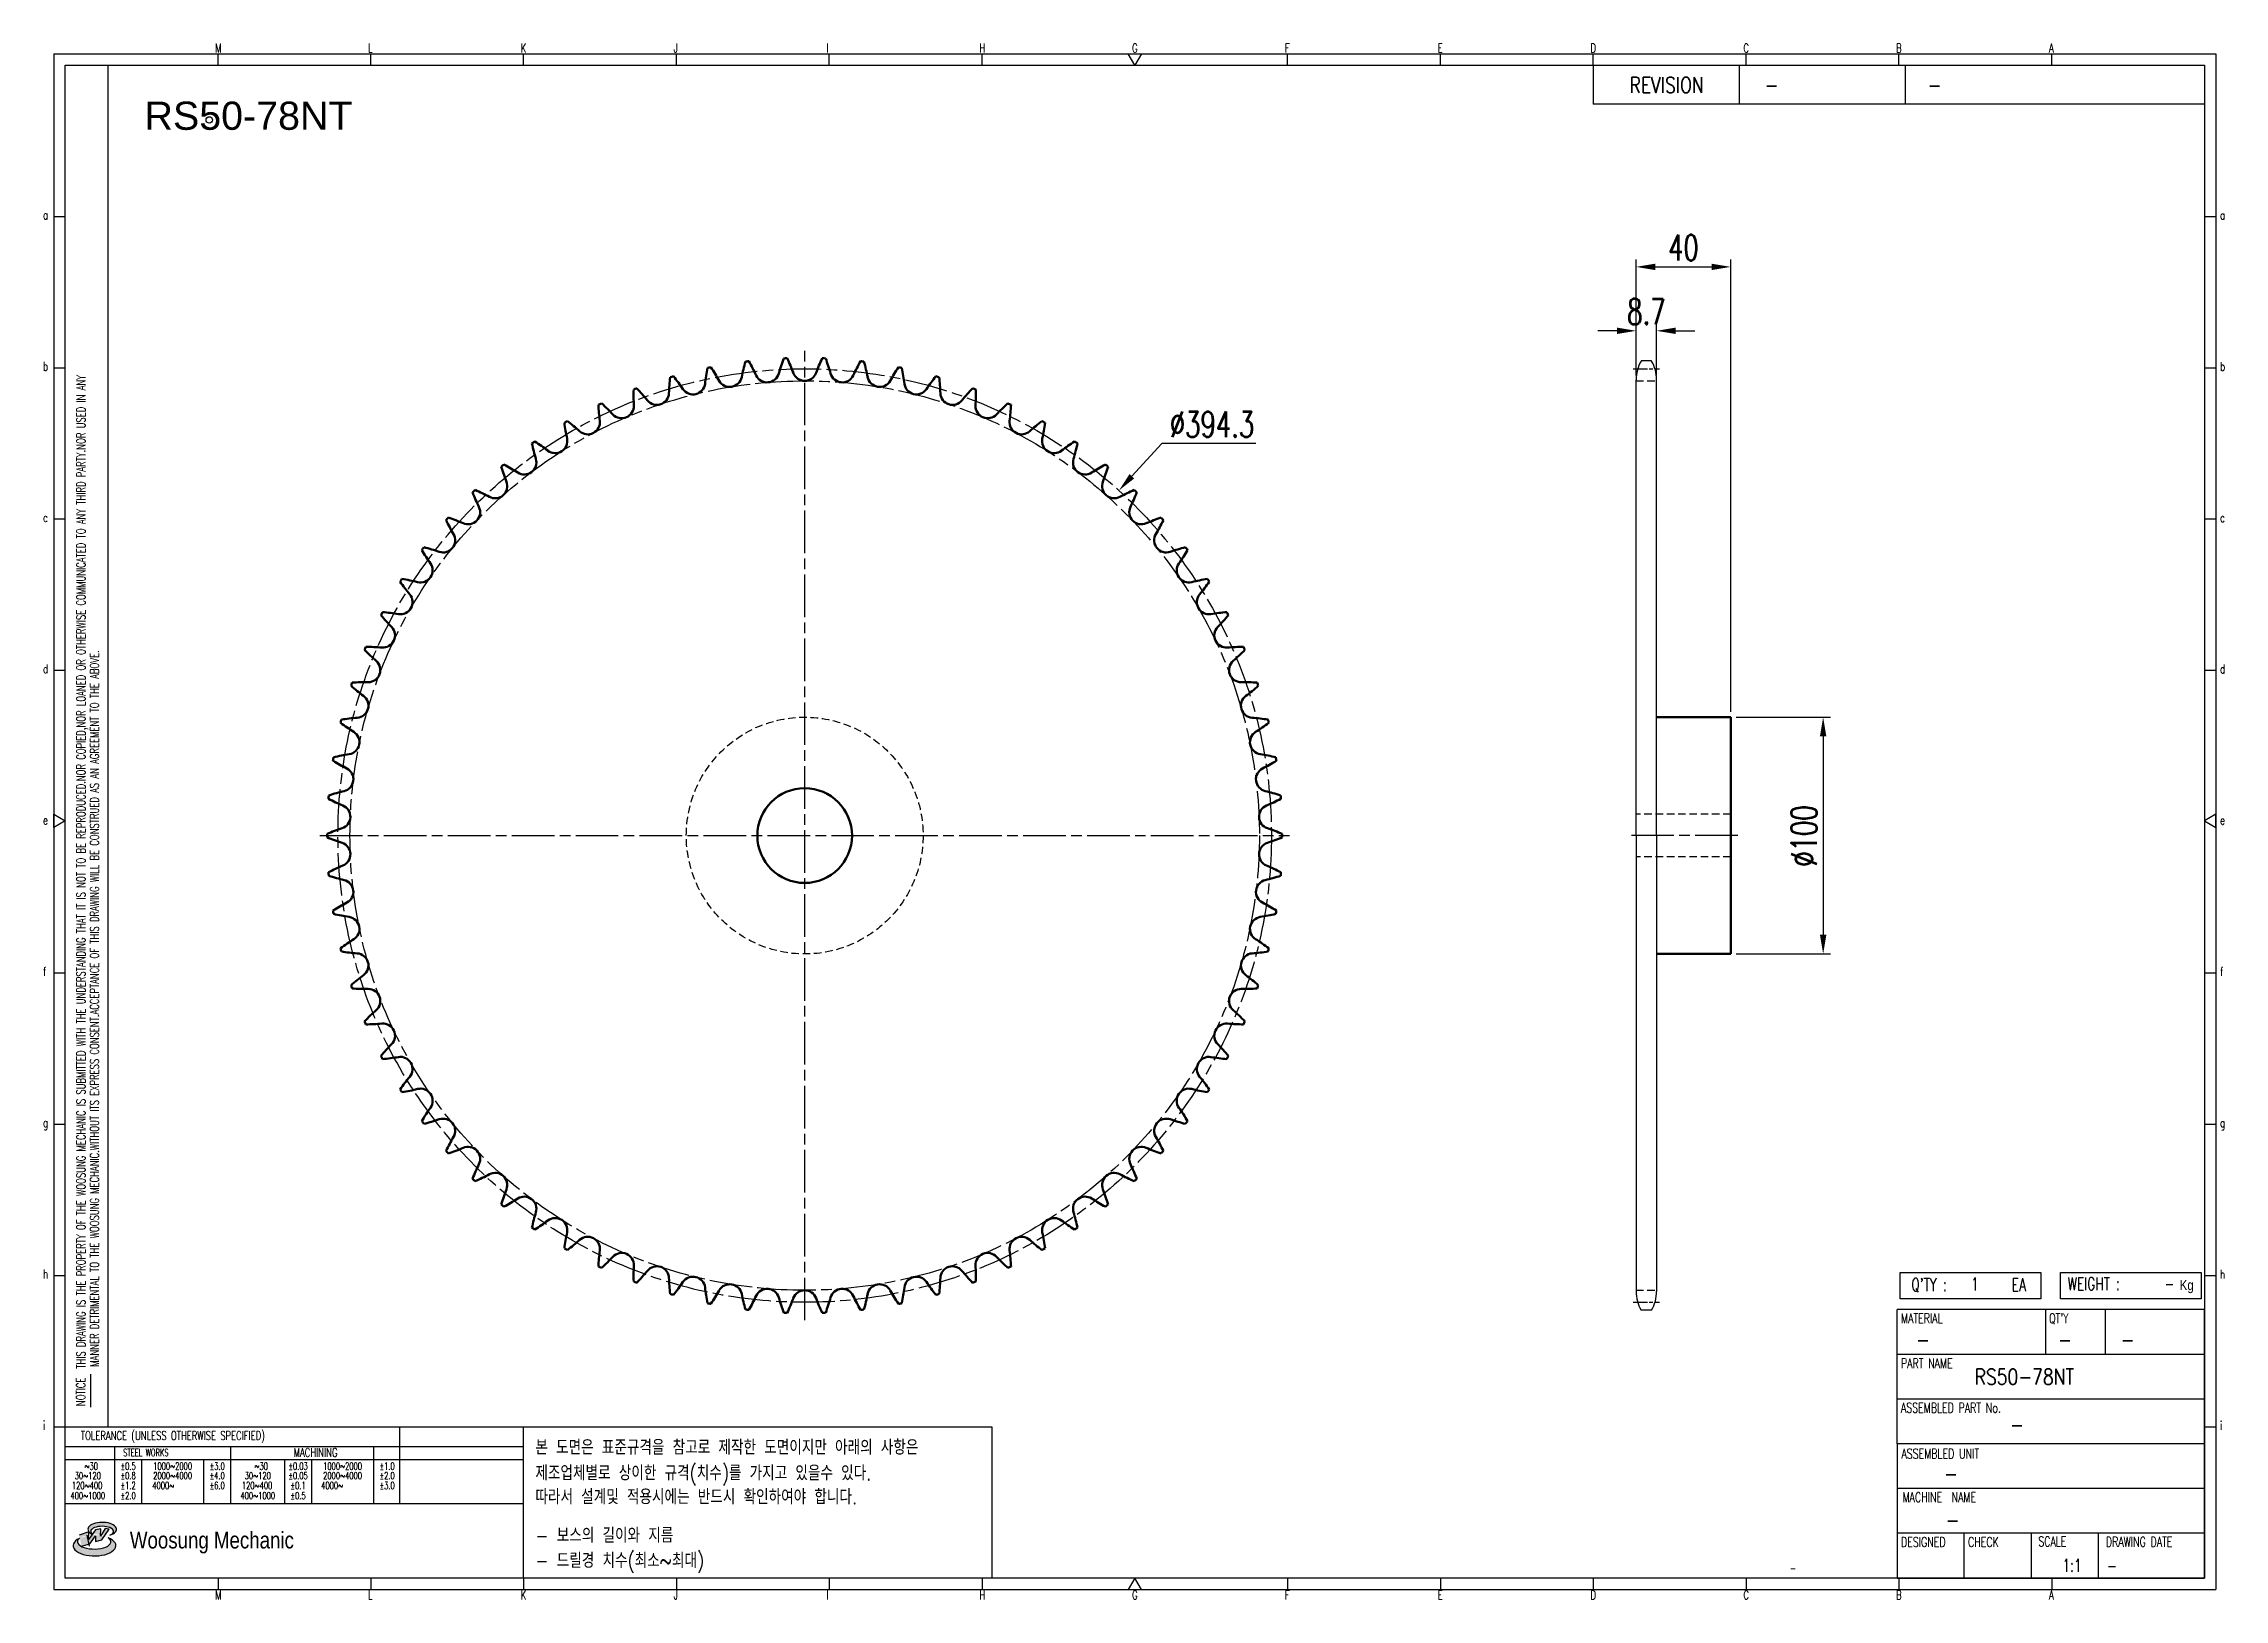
# Model space of a CAD drawing. Header units: millimetres. Extents: x 8305 to 9226, y 4748 to 5405.
import ezdxf
from ezdxf.enums import TextEntityAlignment as Align

# ---------------------------------------------------------------- set-up
doc = ezdxf.new("R2010")
doc.units = ezdxf.units.MM
for name, pattern in [('AM_ISO08W050', [18, 12, -1.5, 3, -1.5]), ('AM_ISO08W050x2', [9, 6, -0.75, 1.5, -0.75]), ('HIDDEN', [9.525, 6.35, -3.175])]:
    doc.linetypes.add(name, pattern=pattern)
for name, color, linetype, lineweight in [('20', 7, 'Continuous', 50), ('22', 30, 'AM_ISO08W050', 25), ('23', 40, 'AM_ISO08W050', 25), ('VIS', 7, 'Continuous', 50)]:
    doc.layers.add(name, color=color, linetype=linetype, lineweight=lineweight)
for name, color, linetype in [('HL', 2, 'HIDDEN'), ('S-DIM', 7, 'Continuous'), ('TITLE', 7, 'Continuous'), ('도면레이아웃', 7, 'Continuous')]:
    doc.layers.add(name, color=color, linetype=linetype)
doc.styles.add('HAN', font='ROMANS.shx', dxfattribs={"width": 0.7, "bigfont": 'whgtxt.shx'})
doc.styles.add('HKD_ST2', font='romans.shx', dxfattribs={"width": 0.7, "height": 4, "bigfont": '@extfont2.shx'})
doc.styles.add('HSG', font='SIMPLEX.shx', dxfattribs={"width": 0.7, "bigfont": 'HSG.shx'})
doc.styles.add('ROMANS', font='romans.shx', dxfattribs={"width": 0.7, "bigfont": 'whgtxt.shx'})
doc.styles.add('SLDTEXTSTYLE4', font='arial.ttf', dxfattribs={"width": 0.8})
doc.styles.get("Standard").update_dxf_attribs({"font": 'arial.ttf'})
doc.dimstyles.new('APP23', dxfattribs={"dimscale": 4.5, "dimtxt": 2.4, "dimasz": 1.8, "dimexe": 0.7, "dimexo": 0.5, "dimgap": 0.6, "dimtad": 1, "dimtoh": 1, "dimdec": 1, "dimrnd": 0.01, "dimzin": 9, "dimdsep": 46, "dimtxsty": 'HSG', "dimcen": 0, "dimclrd": 1, "dimclre": 1, "dimclrt": 256, "dimazin": 2, "dimtp": 1, "dimtm": 1, "dimtfac": 0.5, "dimtdec": 1, "dimtix": 1, "dimtofl": 0, "dimtmove": 0, "dimatfit": 3, "dimfxl": 0, "dimtvp": 1, "dimtolj": 2, "dimlwd": -1, "dimlwe": -1, "dimarcsym": 0})

# ---------------------------------------------------------------- blocks, each defined once
blk = doc.blocks.new('SUYWSHJH')
at = {"layer": '도면레이아웃'}
h = blk.add_hatch(color=10, dxfattribs=at)
h.paths.add_polyline_path([(1.544, 35.177), (1.554, 34.966), (1.779, 35.034), (2.054, 35.422), (1.908, 35.446), (1.728, 35.167), (1.741, 35.439), (1.547, 35.405), (1.292, 35.041), (1.295, 35.33), (0.943, 35.208), (1.03, 34.8), (1.336, 34.885)])
edge = h.paths.add_edge_path()
edge.add_ellipse((1.795, 35.421), major_axis=(-0.53, 0), ratio=0.487785, start_angle=122.36065, end_angle=403.39574)
edge.add_line((1.411, 35.244), (1.419, 35.261))
edge.add_ellipse((1.798, 35.344), major_axis=(-0.423, 0), ratio=0.444396, start_angle=131.58977, end_angle=386.19408, ccw=False)
edge = h.paths.add_edge_path()
edge.add_ellipse((1.512, 34.815), major_axis=(-0.793, 0), ratio=0.480113, start_angle=314.67633, end_angle=590.85213)
edge.add_ellipse((1.501, 34.958), major_axis=(-0.62, 0), ratio=0.43311, start_angle=331.7024, end_angle=574.42495, ccw=False)
for p, q in [((0, 90.118), (80.15, 90.118)), ((0, 90.118), (0, 33.191)), ((6.089, 89.693), (6.089, 90.118)), ((11.753, 89.693), (11.753, 90.118)), ((17.418, 89.693), (17.418, 90.118)), ((23.082, 89.693), (23.082, 90.118)), ((28.746, 89.693), (28.746, 90.118)), ((34.411, 89.693), (34.411, 90.118)), ((45.739, 89.693), (45.739, 90.118)), ((51.404, 89.693), (51.404, 90.118)), ((57.068, 89.693), (57.068, 90.118)), ((62.732, 89.693), (62.732, 90.118)), ((68.397, 89.693), (68.397, 90.118)), ((74.061, 89.693), (74.061, 90.118)), ((80.15, 90.118), (80.15, 33.191)), ((0, 84.085), (0.425, 84.085)), ((79.725, 84.085), (80.15, 84.085)), ((0, 78.478), (0.425, 78.478)), ((79.725, 78.478), (80.15, 78.478)), ((0, 72.87), (0.425, 72.87)), ((79.725, 72.87), (80.15, 72.87)), ((0, 67.262), (0.425, 67.262)), ((79.725, 67.262), (80.15, 67.262)), ((0, 56.047), (0.425, 56.047)), ((79.725, 56.047), (80.15, 56.047)), ((0, 50.439), (0.425, 50.439)), ((79.725, 50.439), (80.15, 50.439)), ((0, 44.832), (0.425, 44.832)), ((79.725, 44.832), (80.15, 44.832)), ((1.377, 39.947), (1.377, 41.174)), ((0, 39.224), (0.425, 39.224)), ((79.725, 39.224), (80.15, 39.224)), ((0, 33.191), (80.15, 33.191)), ((6.089, 33.616), (6.089, 33.191)), ((11.753, 33.616), (11.753, 33.191)), ((17.418, 33.616), (17.418, 33.191)), ((23.082, 33.616), (23.082, 33.191)), ((28.746, 33.616), (28.746, 33.191)), ((34.411, 33.616), (34.411, 33.191)), ((45.739, 33.616), (45.739, 33.191)), ((51.404, 33.616), (51.404, 33.191)), ((57.068, 33.616), (57.068, 33.191)), ((62.732, 33.616), (62.732, 33.191)), ((68.397, 33.616), (68.397, 33.191)), ((74.061, 33.616), (74.061, 33.191))]:
    blk.add_line(p, q)
at = {"color": 2}
for p, q in [((2.017, 39.224), (2.017, 89.693)), ((0.425, 39.224), (17.418, 39.224)), ((12.816, 39.224), (12.816, 36.382)), ((17.418, 33.616), (17.418, 39.224)), ((0.425, 38.487), (17.418, 38.487)), ((0.425, 38.012), (17.418, 38.012)), ((2.257, 38.487), (2.257, 36.382)), ((3.257, 38.012), (3.257, 36.382)), ((5.557, 38.012), (5.557, 36.382)), ((6.557, 38.5), (6.557, 36.382)), ((8.557, 38.012), (8.557, 36.382)), ((9.557, 38.026), (9.557, 36.382)), ((11.857, 38.487), (11.857, 36.382)), ((0.425, 36.382), (17.418, 36.382))]:
    blk.add_line(p, q, dxfattribs=at)
at = {"color": 6, "ltscale": 0.5}
for p, q in [((57.068, 89.693), (57.068, 88.246)), ((62.47, 89.693), (62.47, 88.246)), ((68.635, 89.693), (68.635, 88.246)), ((79.725, 88.246), (57.068, 88.246)), ((68.336, 38.59), (68.336, 43.563)), ((79.725, 43.563), (68.336, 43.563)), ((73.827, 43.563), (73.827, 41.905)), ((76.037, 43.563), (76.037, 41.905)), ((79.725, 38.59), (79.725, 43.563)), ((79.725, 41.905), (68.336, 41.905)), ((79.725, 40.248), (68.336, 40.248)), ((68.336, 38.59), (68.336, 33.616)), ((79.725, 38.59), (68.336, 38.59)), ((79.725, 33.616), (79.725, 38.59)), ((79.725, 36.932), (68.336, 36.932)), ((79.725, 35.274), (68.336, 35.274)), ((70.822, 33.616), (70.822, 35.274)), ((73.309, 33.616), (73.309, 35.274)), ((75.796, 33.616), (75.796, 35.274)), ((68.336, 33.616), (79.725, 33.616))]:
    blk.add_line(p, q, dxfattribs=at)
for points in [[(40.075, 89.693), (39.83, 90.118), (40.32, 90.118)], [(0.425, 89.693), (79.725, 89.693), (79.725, 33.616), (0.425, 33.616)], [(0.425, 61.679), (0, 61.433), (0, 61.924)], [(79.725, 61.679), (80.15, 61.433), (80.15, 61.924)], [(40.075, 33.616), (39.83, 33.191), (40.32, 33.191)]]:
    blk.add_lwpolyline(points, close=True)
at = {"layer": 'TITLE', "color": 20}
for p, q in [((68.449, 43.961), (68.449, 44.936)), ((68.449, 44.936), (73.654, 44.936)), ((73.654, 44.936), (73.654, 43.961)), ((74.39, 43.961), (74.39, 44.936)), ((74.39, 44.936), (79.595, 44.936)), ((79.595, 44.936), (79.595, 43.961)), ((73.654, 43.961), (68.449, 43.961)), ((79.595, 43.961), (74.39, 43.961))]:
    blk.add_line(p, q, dxfattribs=at)
at = {"layer": '도면레이아웃'}
for p, q in [((1.295, 35.33), (0.943, 35.208)), ((1.03, 34.8), (1.336, 34.885)), ((1.224, 35.208), (1.311, 34.8)), ((1.224, 35.208), (1.224, 35.208)), ((1.547, 35.405), (1.292, 35.041)), ((1.292, 35.041), (1.295, 35.33)), ((1.336, 34.885), (1.544, 35.177)), ((1.419, 35.261), (1.411, 35.244)), ((1.544, 35.177), (1.554, 34.966)), ((1.741, 35.439), (1.547, 35.405)), ((1.554, 34.966), (1.779, 35.034)), ((1.908, 35.446), (1.728, 35.167)), ((1.728, 35.167), (1.741, 35.439)), ((1.779, 35.034), (2.054, 35.422)), ((2.054, 35.422), (1.908, 35.446))]:
    blk.add_line(p, q, dxfattribs=at)
for centre, major_axis, ratio, start_param, end_param in [((1.795, 35.421), (-0.53, 0), 0.487785, 2.135596, 7.040584), ((1.512, 34.815), (-0.793, 0), 0.480113, 5.492138, 10.312315), ((1.501, 34.958), (-0.62, 0), 0.43311, 5.789299, 10.025607), ((1.798, 35.344), (-0.423, 0), 0.444396, 2.296675, 6.740358)]:
    blk.add_ellipse(centre, major_axis=major_axis, ratio=ratio, start_param=start_param, end_param=end_param, dxfattribs=at)
at = {"color": 4, "style": 'HKD_ST2', "width": 0.7}
for s, p in [('M', (5.988, 90.164)), ('L', (11.652, 90.164)), ('K', (17.316, 90.164)), ('J', (22.981, 90.164)), ('I', (28.645, 90.164)), ('H', (34.309, 90.164)), ('G', (39.974, 90.164)), ('F', (45.638, 90.164)), ('E', (51.302, 90.164)), ('D', (56.967, 90.164)), ('C', (62.631, 90.164)), ('B', (68.295, 90.164)), ('A', (73.96, 90.164)), ('a', (-0.395, 83.976)), ('a', (80.305, 83.97)), ('b', (-0.395, 78.368)), ('b', (80.305, 78.362)), ('c', (-0.395, 72.76)), ('c', (80.305, 72.754)), ('d', (-0.395, 67.153)), ('d', (80.305, 67.147)), ('e', (-0.395, 61.545)), ('e', (80.305, 61.539)), ('f', (-0.395, 55.937)), ('f', (80.305, 55.931)), ('g', (-0.395, 50.33)), ('g', (80.305, 50.324)), ('h', (-0.395, 44.722)), ('h', (80.305, 44.716)), ('i', (-0.395, 39.114)), ('i', (80.305, 39.108)), ('M', (5.988, 32.824)), ('L', (11.652, 32.824)), ('K', (17.316, 32.824)), ('J', (22.981, 32.824)), ('I', (28.645, 32.824)), ('H', (34.309, 32.824)), ('G', (39.974, 32.824)), ('F', (45.638, 32.824)), ('E', (51.302, 32.824)), ('D', (56.967, 32.824)), ('C', (62.631, 32.824)), ('B', (68.295, 32.824)), ('A', (73.96, 32.824))]:
    blk.add_text(s, height=0.326, dxfattribs=at).set_placement(p)
for s, height, style, width, p in [('REVISION', 0.5806, 'HAN', 0.8, (58.415, 88.664)), ('-', 0.581, 'HAN', 0.8, (63.426, 88.664)), ('-', 0.581, 'HAN', 0.8, (69.468, 88.664)), ("Q'TY : ", 0.4746, 'HKD_ST2', 0.7, (68.857, 44.253)), ('1', 0.475, 'HKD_ST2', 0.7, (71.071, 44.275)), ('EA', 0.4746, 'HKD_ST2', 0.7, (72.578, 44.253)), ('WEIGHT : ', 0.4746, 'HKD_ST2', 0.7, (74.65, 44.286)), ('-', 0.581, 'HAN', 0.8, (69.029, 42.157)), ('-', 0.581, 'HAN', 0.8, (74.289, 42.157)), ('-', 0.581, 'HAN', 0.8, (76.623, 42.157)), ('-', 0.581, 'HAN', 0.8, (72.515, 39.013)), ('-', 0.581, 'HAN', 0.8, (70.067, 37.189)), ('-', 0.581, 'HAN', 0.8, (70.126, 35.48)), ('1:1', 0.4746, 'HKD_ST2', 0.7, (74.458, 33.848)), ('-', 0.475, 'HKD_ST2', 0.7, (76.112, 33.837))]:
    blk.add_text(s, height=height, dxfattribs=dict(style=style, width=width)).set_placement(p)
at = {"color": 6, "style": 'HKD_ST2', "width": 0.7}
for s, p in [(' THIS DRAWING IS THE PROPERTY OF THE WOOSUNG MECHANIC IS SUBMITTED WITH THE UNDERSTANDING THAT IT IS NOT TO BE REPRODUCED.NOR COPIED,NOR LOANED OR OTHERWISE COMMUNICATED TO ANY THIRD PARTY.NOR USED IN ANY', (1.173, 41.217)), ('MANNER DETRIMENTAL TO THE WOOSUNG MECHANIC.WITHOUT ITS EXPRESS CONSENT.ACCEPTANCE OF THIS DRAWING WILL BE CONSTRUED AS AN AGREEMENT TO THE ABOVE.', (1.672, 41.447))]:
    blk.add_text(s, height=0.326266, rotation=90, dxfattribs=at).set_placement(p)
at = {"style": 'HKD_ST2', "width": 0.7}
blk.add_text('-', height=0.475, dxfattribs=at).set_placement((78.613, 44.286), align=Align.RIGHT)
at = {"color": 4, "style": 'HKD_ST2', "width": 0.7}
for s, height, p in [('MATERIAL', 0.3651, (68.474, 43.425)), ("QT'Y", 0.3651, (73.965, 43.425)), ('PART NAME', 0.3651, (68.474, 41.756)), ('ASSEMBLED PART No.', 0.36511, (68.474, 40.109)), ('ASSEMBLED UNIT', 0.36511, (68.49, 38.408)), ('MACHINE  NAME', 0.36511, (68.532, 36.794)), ('DESIGNED', 0.3651, (68.474, 35.136)), ('CHECK', 0.3651, (70.961, 35.136)), ('SCALE', 0.3651, (73.566, 35.153)), ('DRAWING DATE', 0.36511, (76.071, 35.141))]:
    blk.add_text(s, height=height, dxfattribs=at).set_placement(p, align=Align.TOP_LEFT)
at = {"style": 'HKD_ST2', "width": 0.7}
blk.add_text('NOTICE', height=0.3263, rotation=90, dxfattribs=at).set_placement((1.163, 39.988))
for s, height, style, width, p in [('TOLERANCE (UNLESS OTHERWISE SPECIFIED)', 0.32627, 'HKD_ST2', 0.7, (4.417, 38.896)), ('-', 0.326, 'ROMANS', 0.65, (64.469, 33.975))]:
    blk.add_text(s, height=height, dxfattribs=dict(style=style, width=width)).set_placement(p, align=Align.MIDDLE_CENTER)
at = {"color": 4, "style": 'HKD_ST2', "width": 0.7}
for s, height, p in [('STEEL WORKS', 0.26101, (3.416, 38.268)), ('MACHINING', 0.3263, (9.707, 38.27)), ('%%P0.5', 0.261, (2.757, 37.762)), ('%%P0.8', 0.261, (2.757, 37.411)), ('%%P3.0', 0.261, (6.057, 37.762)), ('%%P4.0', 0.261, (6.057, 37.411)), ('%%P0.03', 0.261, (9.057, 37.762)), ('%%P0.05', 0.261, (9.057, 37.411)), ('%%P1.0', 0.261, (12.357, 37.762)), ('%%P2.0', 0.261, (12.357, 37.411)), ('%%P1.2', 0.261, (2.757, 37.045)), ('%%P2.0', 0.261, (2.757, 36.67)), ('%%P6.0', 0.261, (6.057, 37.045)), ('%%P0.1', 0.261, (9.057, 37.045)), ('%%P0.5', 0.261, (9.057, 36.67)), ('%%P3.0', 0.261, (12.357, 37.045))]:
    blk.add_text(s, height=height, dxfattribs=at).set_placement(p, align=Align.MIDDLE)
for s, height, p in [('30%%126120', 0.261, (1.263, 37.411)), ('%%12630', 0.261, (1.389, 37.762)), ('2000%%1264000', 0.26101, (4.407, 37.411)), ('1000%%1262000', 0.26101, (4.407, 37.762)), ('30%%126120', 0.261, (7.563, 37.411)), ('%%12630', 0.261, (7.689, 37.762)), ('2000%%1264000', 0.26101, (10.707, 37.411)), ('1000%%1262000', 0.26101, (10.707, 37.762)), ('400%%1261000', 0.26101, (1.263, 36.67)), ('120%%126400', 0.26101, (1.237, 37.045)), ('4000%%126', 0.261, (4.061, 37.045)), ('400%%1261000', 0.26101, (7.563, 36.67)), ('120%%126400', 0.26101, (7.537, 37.045)), ('4000%%126', 0.261, (10.321, 37.045))]:
    blk.add_text(s, height=height, dxfattribs=at).set_placement(p, align=Align.MIDDLE_CENTER)
at = {"color": 1, "style": 'SLDTEXTSTYLE4', "width": 0.8}
blk.add_text('Woosung Mechanic', height=0.61957, dxfattribs=at).set_placement((2.822, 34.711))
at = {"layer": 'TITLE', "width": 0.8}
blk.add_text('Kg', height=0.3789, dxfattribs=at).set_placement((78.807, 44.286))
blk = doc.blocks.new('*D2')
at = {"layer": 'Defpoints', "color": 0, "transparency": 16777216}
for p in [(8759.35, 5215.92), (8493.9, 4924.42)]:
    blk.add_point(p, dxfattribs=at)
at = {"layer": 'S-DIM', "color": 1, "transparency": 16777216}
for p, q in [((8777.42, 5235.76), (8764.8, 5221.91)), ((8817.2, 5235.76), (8777.42, 5235.76))]:
    blk.add_line(p, q, dxfattribs=at)
blk.add_solid([(8763.81, 5222.82), (8765.8, 5221), (8759.35, 5215.92)], dxfattribs=at)
at = {"layer": 'S-DIM', "transparency": 16777216, "insert": (8798.66, 5243.86), "char_height": 10.8, "attachment_point": 5, "style": 'HSG'}
blk.add_mtext('\\A2;∅394.3', dxfattribs=at)
blk = doc.blocks.new('*D3')
at = {"layer": 'Defpoints', "color": 0, "transparency": 16777216}
for p in [(8986.46, 5283.36), (8977.76, 5262.21), (8986.46, 5262.21)]:
    blk.add_point(p, dxfattribs=at)
at = {"layer": 'S-DIM', "color": 1, "transparency": 16777216}
for p, q in [((8969.66, 5283.36), (8961.56, 5283.36)), ((8977.76, 5264.46), (8977.76, 5286.51)), ((8986.46, 5264.46), (8986.46, 5286.51)), ((8994.56, 5283.36), (9002.66, 5283.36))]:
    blk.add_line(p, q, dxfattribs=at)
for points in [[(8969.66, 5284.71), (8969.66, 5282.01), (8977.76, 5283.36)], [(8994.56, 5284.71), (8994.56, 5282.01), (8986.46, 5283.36)]]:
    blk.add_solid(points, dxfattribs=at)
at = {"layer": 'S-DIM', "transparency": 16777216, "insert": (8982.11, 5291.46), "char_height": 10.8, "attachment_point": 5, "style": 'HSG'}
blk.add_mtext('\\A2;8.7', dxfattribs=at)
blk = doc.blocks.new('*D4')
at = {"layer": 'Defpoints', "color": 0, "transparency": 16777216}
for p in [(9017.76, 5310.36), (8977.76, 5262.21), (9017.76, 5120.17)]:
    blk.add_point(p, dxfattribs=at)
at = {"layer": 'S-DIM', "color": 1, "transparency": 16777216}
for p, q in [((8977.76, 5264.46), (8977.76, 5313.51)), ((8985.86, 5310.36), (9009.66, 5310.36)), ((9017.76, 5122.42), (9017.76, 5313.51))]:
    blk.add_line(p, q, dxfattribs=at)
for points in [[(8985.86, 5311.71), (8985.86, 5309.01), (8977.76, 5310.36)], [(9009.66, 5311.71), (9009.66, 5309.01), (9017.76, 5310.36)]]:
    blk.add_solid(points, dxfattribs=at)
at = {"layer": 'S-DIM', "transparency": 16777216, "insert": (8997.76, 5318.46), "char_height": 10.8, "attachment_point": 5, "style": 'HSG'}
blk.add_mtext('\\A2;40', dxfattribs=at)
blk = doc.blocks.new('*D5')
at = {"layer": 'Defpoints', "color": 0, "transparency": 16777216}
for p in [(9017.76, 5120.17), (9017.76, 5020.17), (9056.79, 5020.17)]:
    blk.add_point(p, dxfattribs=at)
at = {"layer": 'S-DIM', "color": 1, "transparency": 16777216}
for p, q in [((9020.01, 5120.17), (9059.94, 5120.17)), ((9056.79, 5112.07), (9056.79, 5028.27)), ((9020.01, 5020.17), (9059.94, 5020.17))]:
    blk.add_line(p, q, dxfattribs=at)
for points in [[(9055.44, 5112.07), (9058.14, 5112.07), (9056.79, 5120.17)], [(9055.44, 5028.27), (9058.14, 5028.27), (9056.79, 5020.17)]]:
    blk.add_solid(points, dxfattribs=at)
at = {"layer": 'S-DIM', "transparency": 16777216, "insert": (9048.69, 5069.98), "char_height": 10.8, "attachment_point": 5, "rotation": 90, "style": 'HSG'}
blk.add_mtext('\\A2;%%c100', dxfattribs=at)

msp = doc.modelspace()

# ---------------------------------------------------------------- linework, layer by layer
for p, q in [((8984.33, 5270.61), (8979.89, 5270.61)), ((8977.76, 5070.17), (8977.76, 5262.67)), ((8986.46, 5070.17), (8986.46, 5262.67)), ((8977.76, 5070.17), (8977.76, 4877.67)), ((8986.46, 5070.17), (8986.46, 4877.67)), ((8984.33, 4869.73), (8979.89, 4869.73))]:
    msp.add_line(p, q)
at = {"color": 4}
msp.add_lwpolyline([(8507.91, 4820.5), (8705.72, 4820.5), (8705.72, 4756.6), (8507.91, 4756.6)], close=True, dxfattribs=at)
msp.add_circle((8375.14, 5372.4), 1.38)
for centre, start, end in [((8993.64, 5262.67), 150, 180), ((8970.59, 5262.67), 0, 30), ((8993.64, 4877.67), 180, 210), ((8970.59, 4877.67), 330, 0)]:
    msp.add_arc(centre, 15.87, start, end)
at = {"layer": '20'}
msp.add_circle((8626.62, 5070.17), 20, dxfattribs=at)
for centre, radius, start, end in [((8695.66, 5244.6), 97.54, 164.6967, 168.65385), ((8626.62, 5070.17), 201.73, 96.71389, 97.13226), ((8517.86, 5223.01), 97.54, 25.19231, 29.14945), ((8709.47, 5238.48), 97.54, 160.08132, 164.03846), ((8626.62, 5070.17), 201.73, 92.09851, 92.51688), ((8530.51, 5231.27), 97.54, 20.57692, 24.53407), ((8722.74, 5231.27), 97.54, 155.46593, 159.42308), ((8626.62, 5070.17), 201.73, 87.48312, 87.90149), ((8543.78, 5238.48), 97.54, 15.96154, 19.91868), ((8735.39, 5223.01), 97.54, 150.85055, 154.80769), ((8626.62, 5070.17), 201.73, 82.86774, 83.28611), ((8557.59, 5244.6), 97.54, 11.34615, 15.3033), ((8666.78, 5253.41), 97.54, 173.92747, 177.88462), ((8626.62, 5070.17), 201.73, 105.94466, 106.36303), ((8494.75, 5203.58), 97.54, 34.42308, 38.38022), ((8579.44, 5261.62), 5.13, 214.42308, 353.26923), ((8681.4, 5249.59), 97.54, 169.31209, 173.26923), ((8626.62, 5070.17), 201.73, 101.32928, 101.74765), ((8505.91, 5213.76), 97.54, 29.80769, 33.76484), ((8594.99, 5264.8), 5.13, 209.80769, 348.65385), ((8610.76, 5266.71), 5.13, 205.19231, 344.03846), ((8626.62, 5267.35), 5.13, 200.57692, 339.42308), ((8642.49, 5266.71), 5.13, 195.96154, 334.80769), ((8658.25, 5264.8), 5.13, 191.34615, 330.19231), ((8747.34, 5213.76), 97.54, 146.23516, 150.19231), ((8626.62, 5070.17), 201.73, 78.25235, 78.67072), ((8571.85, 5249.59), 97.54, 6.73077, 10.68791), ((8673.81, 5261.62), 5.13, 186.73077, 325.57692), ((8758.5, 5203.58), 97.54, 141.61978, 145.57692), ((8626.62, 5070.17), 201.73, 73.63697, 74.05534), ((8586.47, 5253.41), 97.54, 2.11538, 6.07253), ((8626.62, 5070.17), 201.73, 115.17543, 115.5938), ((8636.87, 5257.48), 97.54, 183.15824, 187.11538), ((8475.06, 5180.7), 97.54, 43.65385, 47.61099), ((8549.34, 5251.57), 5.13, 223.65385, 2.5), ((8651.91, 5256.05), 97.54, 178.54286, 182.5), ((8626.62, 5070.17), 201.73, 110.56004, 110.97842), ((8484.44, 5192.54), 97.54, 39.03846, 42.99561), ((8564.18, 5257.2), 5.13, 219.03846, 357.88462), ((8689.06, 5257.2), 5.13, 182.11538, 320.96154), ((8768.81, 5192.54), 97.54, 137.00439, 140.96154), ((8626.62, 5070.17), 201.73, 69.02158, 69.43996), ((8703.91, 5251.57), 5.13, 177.5, 316.34615), ((8601.34, 5256.05), 97.54, 357.5, 1.45714), ((8778.19, 5180.7), 97.54, 132.38901, 136.34615), ((8626.62, 5070.17), 201.73, 64.4062, 64.82457), ((8616.38, 5257.48), 97.54, 352.88462, 356.84176), ((8626.62, 5070.17), 201.73, 119.79081, 120.20919), ((8621.76, 5257.7), 97.54, 187.77362, 191.73077), ((8466.65, 5168.15), 97.54, 48.26923, 52.22638), ((8534.99, 5244.76), 5.13, 228.26923, 7.11538), ((8718.26, 5244.76), 5.13, 172.88462, 311.73077), ((8786.6, 5168.15), 97.54, 127.77362, 131.73077), ((8626.62, 5070.17), 201.73, 59.79081, 60.20919), ((8631.49, 5257.7), 97.54, 348.26923, 352.22638), ((8626.62, 5070.17), 201.73, 124.4062, 124.82457), ((8606.69, 5256.7), 97.54, 192.38901, 196.34615), ((8459.29, 5154.96), 97.54, 52.88462, 56.84176), ((8521.24, 5236.82), 5.13, 232.88462, 11.73077), ((8732.01, 5236.82), 5.13, 168.26923, 307.11538), ((8793.96, 5154.96), 97.54, 123.15824, 127.11538), ((8646.56, 5256.7), 97.54, 343.65385, 347.61099), ((8626.62, 5070.17), 201.73, 55.17543, 55.5938), ((8626.62, 5070.17), 201.73, 129.02158, 129.43996), ((8591.74, 5254.49), 97.54, 197.00439, 200.96154), ((8453.01, 5141.22), 97.54, 57.5, 61.45714), ((8508.17, 5227.8), 5.13, 237.5, 16.34615), ((8745.08, 5227.8), 5.13, 163.65385, 302.5), ((8800.24, 5141.22), 97.54, 118.54286, 122.5), ((8661.5, 5254.49), 97.54, 339.03846, 342.99561), ((8626.62, 5070.17), 201.73, 50.56004, 50.97842), ((8626.62, 5070.17), 201.73, 133.63697, 134.05534), ((8577.03, 5251.08), 97.54, 201.61978, 205.57692), ((8447.85, 5127.01), 97.54, 62.11538, 66.07253), ((8495.87, 5217.76), 5.13, 242.11538, 20.96154), ((8757.38, 5217.76), 5.13, 159.03846, 297.88462), ((8805.39, 5127.01), 97.54, 113.92747, 117.88462), ((8676.22, 5251.08), 97.54, 334.42308, 338.38022), ((8626.62, 5070.17), 201.73, 45.94466, 46.36303), ((8626.62, 5070.17), 201.73, 138.25235, 138.67072), ((8443.86, 5112.45), 97.54, 66.73077, 70.68791), ((8484.42, 5206.76), 5.13, 246.73077, 25.57692), ((8768.83, 5206.76), 5.13, 154.42308, 293.26923), ((8809.39, 5112.45), 97.54, 109.31209, 113.26923), ((8626.62, 5070.17), 201.73, 41.32928, 41.74765), ((8473.89, 5194.88), 5.13, 251.34615, 30.19231), ((8562.63, 5246.51), 97.54, 206.23516, 210.19231), ((8779.36, 5194.88), 5.13, 149.80769, 288.65385), ((8690.62, 5246.51), 97.54, 329.80769, 333.76484), ((8626.62, 5070.17), 201.73, 142.86774, 143.28611), ((8548.65, 5240.79), 97.54, 210.85055, 214.80769), ((8441.05, 5097.6), 97.54, 71.34615, 75.3033), ((8812.2, 5097.6), 97.54, 104.6967, 108.65385), ((8704.6, 5240.79), 97.54, 325.19231, 329.14945), ((8626.62, 5070.17), 201.73, 36.71389, 37.13226), ((8626.62, 5070.17), 201.73, 147.48312, 147.90149), ((8535.17, 5233.96), 97.54, 215.46593, 219.42308), ((8439.45, 5082.58), 97.54, 75.96154, 79.91868), ((8464.35, 5182.18), 5.13, 255.96154, 34.80769), ((8788.9, 5182.18), 5.13, 145.19231, 284.03846), ((8813.8, 5082.58), 97.54, 100.08132, 104.03846), ((8718.08, 5233.96), 97.54, 320.57692, 324.53407), ((8626.62, 5070.17), 201.73, 32.09851, 32.51688), ((8455.86, 5168.76), 5.13, 260.57692, 39.42308), ((8797.39, 5168.76), 5.13, 140.57692, 279.42308), ((8626.62, 5070.17), 201.73, 152.09851, 152.51688), ((8522.29, 5226.07), 97.54, 220.08132, 224.03846), ((8448.48, 5154.7), 5.13, 265.19231, 44.03846), ((8439.05, 5067.48), 97.54, 80.57692, 84.53407), ((8814.19, 5067.48), 97.54, 95.46593, 99.42308), ((8804.76, 5154.7), 5.13, 135.96154, 274.80769), ((8730.96, 5226.07), 97.54, 315.96154, 319.91868), ((8626.62, 5070.17), 201.73, 27.48312, 27.90149), ((8626.62, 5070.17), 201.73, 156.71389, 157.13226), ((8439.88, 5052.39), 97.54, 85.19231, 89.14945), ((8813.37, 5052.39), 97.54, 90.85055, 94.80769), ((8626.62, 5070.17), 201.73, 22.86774, 23.28611), ((8510.08, 5217.17), 97.54, 224.6967, 228.65385), ((8442.26, 5140.09), 5.13, 269.80769, 48.65385), ((8810.99, 5140.09), 5.13, 131.34615, 270.19231), ((8743.17, 5217.17), 97.54, 311.34615, 315.3033), ((8626.62, 5070.17), 201.73, 161.32928, 161.74765), ((8498.63, 5207.31), 97.54, 229.31209, 233.26923), ((8441.92, 5037.43), 97.54, 89.80769, 93.76484), ((8811.33, 5037.43), 97.54, 86.23516, 90.19231), ((8754.62, 5207.31), 97.54, 306.73077, 310.68791), ((8626.62, 5070.17), 201.73, 18.25235, 18.67072), ((8437.23, 5125.03), 5.13, 274.42308, 53.26923), ((8816.02, 5125.03), 5.13, 126.73077, 265.57692), ((8626.62, 5070.17), 201.73, 165.94466, 166.36303), ((8488.01, 5196.57), 97.54, 233.92747, 237.88462), ((8445.15, 5022.67), 97.54, 94.42308, 98.38022), ((8433.43, 5109.61), 5.13, 279.03846, 57.88462), ((8819.82, 5109.61), 5.13, 122.11538, 260.96154), ((8808.1, 5022.67), 97.54, 81.61978, 85.57692), ((8765.24, 5196.57), 97.54, 302.11538, 306.07253), ((8626.62, 5070.17), 201.73, 13.63697, 14.05534), ((8626.62, 5070.17), 201.73, 170.56004, 170.97842), ((8449.56, 5008.22), 97.54, 99.03846, 102.99561), ((8803.69, 5008.22), 97.54, 77.00439, 80.96154), ((8626.62, 5070.17), 201.73, 9.02158, 9.43996), ((8478.29, 5185.01), 97.54, 238.54286, 242.5), ((8430.88, 5093.94), 5.13, 283.65385, 62.5), ((8822.36, 5093.94), 5.13, 117.5, 256.34615), ((8774.96, 5185.01), 97.54, 297.5, 301.45714), ((8626.62, 5070.17), 201.73, 175.17543, 175.5938), ((8469.53, 5172.7), 97.54, 243.15824, 247.11538), ((8455.12, 4994.17), 97.54, 103.65385, 107.61099), ((8798.13, 4994.17), 97.54, 72.38901, 76.34615), ((8783.72, 5172.7), 97.54, 292.88462, 296.84176), ((8626.62, 5070.17), 201.73, 4.4062, 4.82457), ((8429.61, 5078.11), 5.13, 288.26923, 67.11538), ((8823.64, 5078.11), 5.13, 112.88462, 251.73077), ((8626.62, 5070.17), 201.73, 179.79081, 180.20919), ((8461.79, 4980.62), 97.54, 108.26923, 112.22638), ((8461.79, 5159.72), 97.54, 247.77362, 251.73077), ((8429.61, 5062.23), 5.13, 292.88462, 71.73077), ((8823.64, 5062.23), 5.13, 108.26923, 247.11538), ((8791.46, 4980.62), 97.54, 67.77362, 71.73077), ((8791.46, 5159.72), 97.54, 288.26923, 292.22638), ((8626.62, 5070.17), 201.73, 359.79081, 0.20919), ((8469.53, 4967.65), 97.54, 112.88462, 116.84176), ((8783.72, 4967.65), 97.54, 63.15824, 67.11538), ((8626.62, 5070.17), 201.73, 184.4062, 184.82457), ((8455.12, 5146.17), 97.54, 252.38901, 256.34615), ((8430.88, 5046.4), 5.13, 297.5, 76.34615), ((8822.36, 5046.4), 5.13, 103.65385, 242.5), ((8798.13, 5146.17), 97.54, 283.65385, 287.61099), ((8626.62, 5070.17), 201.73, 355.17543, 355.5938), ((8478.29, 4955.34), 97.54, 117.5, 121.45714), ((8626.62, 5070.17), 201.73, 189.02158, 189.43996), ((8774.96, 4955.34), 97.54, 58.54286, 62.5), ((8626.62, 5070.17), 201.73, 350.56004, 350.97842), ((8449.56, 5132.12), 97.54, 257.00439, 260.96154), ((8433.43, 5030.73), 5.13, 302.11538, 80.96154), ((8819.82, 5030.73), 5.13, 99.03846, 237.88462), ((8803.69, 5132.12), 97.54, 279.03846, 282.99561), ((8488.01, 4943.77), 97.54, 122.11538, 126.07253), ((8626.62, 5070.17), 201.73, 193.63697, 194.05534), ((8445.15, 5117.67), 97.54, 261.61978, 265.57692), ((8437.23, 5015.31), 5.13, 306.73077, 85.57692), ((8816.02, 5015.31), 5.13, 94.42308, 233.26923), ((8808.1, 5117.67), 97.54, 274.42308, 278.38022), ((8765.24, 4943.77), 97.54, 53.92747, 57.88462), ((8626.62, 5070.17), 201.73, 345.94466, 346.36303), ((8498.63, 4933.03), 97.54, 126.73077, 130.68791), ((8754.62, 4933.03), 97.54, 49.31209, 53.26923), ((8626.62, 5070.17), 201.73, 198.25235, 198.67072), ((8441.92, 5102.92), 97.54, 266.23516, 270.19231), ((8442.26, 5000.25), 5.13, 311.34615, 90.19231), ((8810.99, 5000.25), 5.13, 89.80769, 228.65385), ((8811.33, 5102.92), 97.54, 269.80769, 273.76484), ((8626.62, 5070.17), 201.73, 341.32928, 341.74765), ((8510.08, 4923.18), 97.54, 131.34615, 135.3033), ((8743.17, 4923.18), 97.54, 44.6967, 48.65385), ((8626.62, 5070.17), 201.73, 202.86774, 203.28611), ((8439.88, 5087.95), 97.54, 270.85055, 274.80769), ((8448.48, 4985.64), 5.13, 315.96154, 94.80769), ((8804.76, 4985.64), 5.13, 85.19231, 224.03846), ((8813.37, 5087.95), 97.54, 265.19231, 269.14945), ((8626.62, 5070.17), 201.73, 336.71389, 337.13226), ((8522.29, 4914.27), 97.54, 135.96154, 139.91868), ((8626.62, 5070.17), 201.73, 207.48312, 207.90149), ((8439.05, 5072.86), 97.54, 275.46593, 279.42308), ((8455.86, 4971.58), 5.13, 320.57692, 99.42308), ((8797.39, 4971.58), 5.13, 80.57692, 219.42308), ((8814.19, 5072.86), 97.54, 260.57692, 264.53407), ((8730.96, 4914.27), 97.54, 40.08132, 44.03846), ((8626.62, 5070.17), 201.73, 332.09851, 332.51688), ((8535.17, 4906.38), 97.54, 140.57692, 144.53407), ((8718.08, 4906.38), 97.54, 35.46593, 39.42308), ((8626.62, 5070.17), 201.73, 212.09851, 212.51688), ((8439.45, 5057.76), 97.54, 280.08132, 284.03846), ((8464.35, 4958.16), 5.13, 325.19231, 104.03846), ((8788.9, 4958.16), 5.13, 75.96154, 214.80769), ((8813.8, 5057.76), 97.54, 255.96154, 259.91868), ((8626.62, 5070.17), 201.73, 327.48312, 327.90149), ((8548.65, 4899.56), 97.54, 145.19231, 149.14945), ((8626.62, 5070.17), 201.73, 216.71389, 217.13226), ((8441.05, 5042.74), 97.54, 284.6967, 288.65385), ((8473.89, 4945.47), 5.13, 329.80769, 108.65385), ((8779.36, 4945.47), 5.13, 71.34615, 210.19231), ((8812.2, 5042.74), 97.54, 251.34615, 255.3033), ((8704.6, 4899.56), 97.54, 30.85055, 34.80769), ((8626.62, 5070.17), 201.73, 322.86774, 323.28611), ((8562.63, 4893.84), 97.54, 149.80769, 153.76484), ((8443.86, 5027.9), 97.54, 289.31209, 293.26923), ((8484.42, 4933.58), 5.13, 334.42308, 113.26923), ((8768.83, 4933.58), 5.13, 66.73077, 205.57692), ((8809.39, 5027.9), 97.54, 246.73077, 250.68791), ((8690.62, 4893.84), 97.54, 26.23516, 30.19231), ((8626.62, 5070.17), 201.73, 221.32928, 221.74765), ((8577.03, 4889.26), 97.54, 154.42308, 158.38022), ((8676.22, 4889.26), 97.54, 21.61978, 25.57692), ((8626.62, 5070.17), 201.73, 318.25235, 318.67072), ((8626.62, 5070.17), 201.73, 225.94466, 226.36303), ((8447.85, 5013.33), 97.54, 293.92747, 297.88462), ((8495.87, 4922.58), 5.13, 339.03846, 117.88462), ((8591.74, 4885.85), 97.54, 159.03846, 162.99561), ((8757.38, 4922.58), 5.13, 62.11538, 200.96154), ((8661.5, 4885.85), 97.54, 17.00439, 20.96154), ((8805.39, 5013.33), 97.54, 242.11538, 246.07253), ((8626.62, 5070.17), 201.73, 313.63697, 314.05534), ((8626.62, 5070.17), 201.73, 230.56004, 230.97842), ((8453.01, 4999.13), 97.54, 298.54286, 302.5), ((8508.17, 4912.54), 5.13, 343.65385, 122.5), ((8606.69, 4883.64), 97.54, 163.65385, 167.61099), ((8745.08, 4912.54), 5.13, 57.5, 196.34615), ((8646.56, 4883.64), 97.54, 12.38901, 16.34615), ((8800.24, 4999.13), 97.54, 237.5, 241.45714), ((8626.62, 5070.17), 201.73, 309.02158, 309.43996), ((8626.62, 5070.17), 201.73, 235.17543, 235.5938), ((8459.29, 4985.39), 97.54, 303.15824, 307.11538), ((8521.24, 4903.52), 5.13, 348.26923, 127.11538), ((8621.76, 4882.65), 97.54, 168.26923, 172.22638), ((8534.99, 4895.58), 5.13, 352.88462, 131.73077), ((8718.26, 4895.58), 5.13, 48.26923, 187.11538), ((8732.01, 4903.52), 5.13, 52.88462, 191.73077), ((8631.49, 4882.65), 97.54, 7.77362, 11.73077), ((8793.96, 4985.39), 97.54, 232.88462, 236.84176), ((8626.62, 5070.17), 201.73, 304.4062, 304.82457), ((8626.62, 5070.17), 201.73, 239.79081, 240.20919), ((8466.65, 4972.2), 97.54, 307.77362, 311.73077), ((8636.87, 4882.86), 97.54, 172.88462, 176.84176), ((8475.06, 4959.64), 97.54, 312.38901, 316.34615), ((8549.34, 4888.77), 5.13, 357.5, 136.34615), ((8703.91, 4888.77), 5.13, 43.65385, 182.5), ((8778.19, 4959.64), 97.54, 223.65385, 227.61099), ((8616.38, 4882.86), 97.54, 3.15824, 7.11538), ((8786.6, 4972.2), 97.54, 228.26923, 232.22638), ((8626.62, 5070.17), 201.73, 299.79081, 300.20919), ((8626.62, 5070.17), 201.73, 244.4062, 244.82457), ((8651.91, 4884.29), 97.54, 177.5, 181.45714), ((8626.62, 5070.17), 201.73, 249.02158, 249.43996), ((8484.44, 4947.81), 97.54, 317.00439, 320.96154), ((8564.18, 4883.14), 5.13, 2.11538, 140.96154), ((8666.78, 4886.93), 97.54, 182.11538, 186.07253), ((8579.44, 4878.72), 5.13, 6.73077, 145.57692), ((8673.81, 4878.72), 5.13, 34.42308, 173.26923), ((8586.47, 4886.93), 97.54, 353.92747, 357.88462), ((8689.06, 4883.14), 5.13, 39.03846, 177.88462), ((8768.81, 4947.81), 97.54, 219.03846, 222.99561), ((8626.62, 5070.17), 201.73, 290.56004, 290.97842), ((8601.34, 4884.29), 97.54, 358.54286, 2.5), ((8626.62, 5070.17), 201.73, 295.17543, 295.5938), ((8626.62, 5070.17), 201.73, 253.63697, 254.05534), ((8494.75, 4936.76), 97.54, 321.61978, 325.57692), ((8681.4, 4890.76), 97.54, 186.73077, 190.68791), ((8626.62, 5070.17), 201.73, 258.25235, 258.67072), ((8505.91, 4926.58), 97.54, 326.23516, 330.19231), ((8594.99, 4875.55), 5.13, 11.34615, 150.19231), ((8695.66, 4895.75), 97.54, 191.34615, 195.3033), ((8517.86, 4917.33), 97.54, 330.85055, 334.80769), ((8610.76, 4873.63), 5.13, 15.96154, 154.80769), ((8709.47, 4901.87), 97.54, 195.96154, 199.91868), ((8530.51, 4909.08), 97.54, 335.46593, 339.42308), ((8626.62, 4872.99), 5.13, 20.57692, 159.42308), ((8722.74, 4909.08), 97.54, 200.57692, 204.53407), ((8543.78, 4901.87), 97.54, 340.08132, 344.03846), ((8642.49, 4873.63), 5.13, 25.19231, 164.03846), ((8735.39, 4917.33), 97.54, 205.19231, 209.14945), ((8557.59, 4895.75), 97.54, 344.6967, 348.65385), ((8658.25, 4875.55), 5.13, 29.80769, 168.65385), ((8747.34, 4926.58), 97.54, 209.80769, 213.76484), ((8626.62, 5070.17), 201.73, 281.32928, 281.74765), ((8571.85, 4890.76), 97.54, 349.31209, 353.26923), ((8758.5, 4936.76), 97.54, 214.42308, 218.38022), ((8626.62, 5070.17), 201.73, 285.94466, 286.36303), ((8626.62, 5070.17), 201.73, 262.86774, 263.28611), ((8626.62, 5070.17), 201.73, 267.48312, 267.90149), ((8626.62, 5070.17), 201.73, 272.09851, 272.51688), ((8626.62, 5070.17), 201.73, 276.71389, 277.13226)]:
    msp.add_arc(centre, radius, start, end, dxfattribs=at)
at = {"layer": '22', "linetype": 'AM_ISO08W050x2'}
for p, q in [((8976.58, 5267.3), (8987.64, 5267.3)), ((8976.58, 4873.04), (8987.64, 4873.04))]:
    msp.add_line(p, q, dxfattribs=at)
at = {"layer": '23', "color": 4, "linetype": 'AM_ISO08W050x2', "ltscale": 3}
for p, q in [((8626.62, 4865.44), (8626.62, 5274.9)), ((8421.89, 5070.17), (8831.35, 5070.17)), ((9020.79, 5070.17), (8974.73, 5070.17))]:
    msp.add_line(p, q, dxfattribs=at)
for radius in [197.13, 192.05]:
    msp.add_circle((8626.62, 5070.17), radius, dxfattribs=at)
at = {"layer": 'HL', "ltscale": 0.5}
for p, q in [((8977.76, 5262.21), (8986.46, 5262.21)), ((9017.76, 5079.17), (8977.76, 5079.17)), ((9017.76, 5061.17), (8977.76, 5061.17)), ((8977.76, 4878.13), (8986.46, 4878.13))]:
    msp.add_line(p, q, dxfattribs=at)
msp.add_circle((8626.62, 5070.17), 50, dxfattribs=at)
at = {"layer": 'VIS'}
for p, q in [((9017.76, 5120.17), (8986.46, 5120.17)), ((9017.76, 5120.17), (9017.76, 5020.17)), ((9017.76, 5020.17), (8986.46, 5020.17))]:
    msp.add_line(p, q, dxfattribs=at)

# ---------------------------------------------------------------- block references
at = {"xscale": 11.3944784564014, "yscale": 11.3944784564014, "zscale": 11.3944784564014}
msp.add_blockref('SUYWSHJH', (8309.44, 4373.56), dxfattribs=at)

# ---------------------------------------------------------------- texts
at = {"color": 2}
msp.add_text('RS50-78NT', height=11.906, dxfattribs=at).set_placement((8347.8, 5368.25))
at = {"style": 'HAN', "width": 0.8}
msp.add_text('RS50-78NT', height=6.616, dxfattribs=at).set_placement((9120.81, 4838.29))
at = {"color": 4, "style": 'HAN', "width": 0.8}
for s, p in [('본 도면은 표준규격을 참고로 제작한 도면이지만 아래의 사항은', (8512.87, 4808.67)), ('제조업체별로 상이한 규격(치수)를 가지고 있을수 있다.', (8512.87, 4797.82)), ('따라서 설계및 적용시에는 반드시 확인하여야 합니다.', (8512.87, 4787.75)), ('- 보스의 길이와 지름', (8512.87, 4771.51)), ('- 드릴경 치수(최소~최대)', (8512.87, 4760.86))]:
    msp.add_text(s, height=6.2597, dxfattribs=at).set_placement(p)

# ---------------------------------------------------------------- dimensions: what is measured, and where the dimension line sits
at = {"layer": 'S-DIM'}
dim = msp.add_linear_dim(base=(9017.76, 5310.36), p1=(8977.76, 5262.21), p2=(9017.76, 5120.17), dimstyle='APP23', dxfattribs=at)
dim.commit()
dim.dimension.update_dxf_attribs({"geometry": '*D4', "text_midpoint": (8997.76, 5318.46)})
dim = msp.add_linear_dim(base=(8986.46, 5283.36), p1=(8977.76, 5262.21), p2=(8986.46, 5262.21), dimstyle='APP23', dxfattribs=at)
dim.commit()
dim.dimension.update_dxf_attribs({"geometry": '*D3', "text_midpoint": (8982.11, 5283.36), "dimtype": 128})
at = {"layer": 'S-DIM', "color": 3}
dim = msp.add_diameter_dim_2p(p1=(8493.9, 4924.42), p2=(8759.35, 5215.92), dimstyle='APP23', dxfattribs=at)
dim.commit()
dim.dimension.update_dxf_attribs({"geometry": '*D2', "text_midpoint": (8798.66, 5235.76), "dimtype": 131})
at = {"layer": 'S-DIM'}
dim = msp.add_linear_dim(base=(9056.79, 5020.17), p1=(9017.76, 5120.17), p2=(9017.76, 5020.17), angle=90, text='%%c<>', dimstyle='APP23', dxfattribs=at)
dim.commit()
dim.dimension.update_dxf_attribs({"geometry": '*D5', "text_midpoint": (9056.79, 5069.98), "dimtype": 128})

doc.saveas('drawing.dxf')
